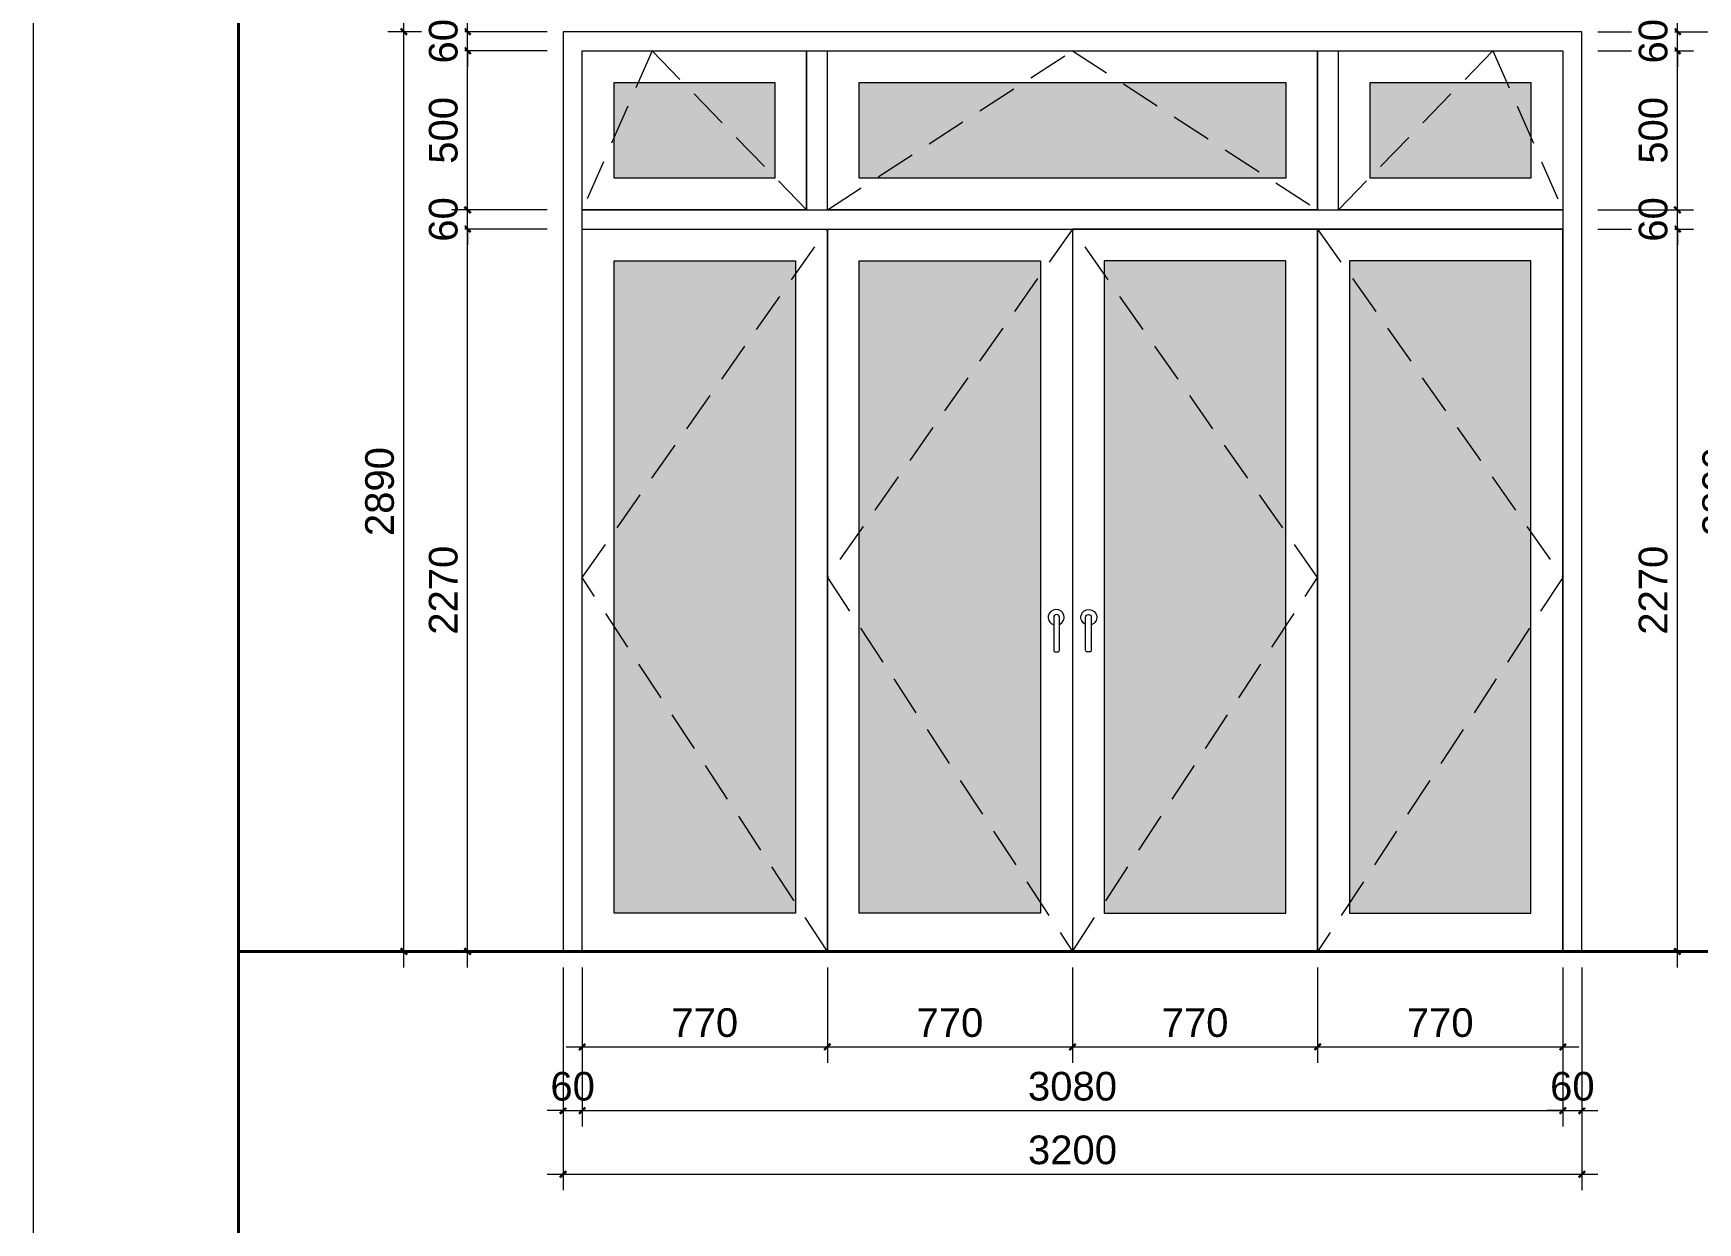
# Model space of a CAD drawing. Header units: inches. Extents: x 921646 to 2157952, y -92667 to 262089.
# Drawn here: x 1944323 to 1949550, y -20087 to -16349 of the extents above; entities that cross this region are included whole.
import ezdxf

# ---------------------------------------------------------------- set-up
doc = ezdxf.new("R2010")
doc.units = ezdxf.units.IN
doc.header["$MEASUREMENT"] = 0
doc.linetypes.add('HIDDEN', pattern=[9.525, 6.35, -3.175])
doc.layers.get('DEFPOINTS').update_dxf_attribs({"lineweight": 9})
for name, color, linetype, lineweight in [('11 CUA', 42, 'Continuous', 15), ('14 KHUAT', 106, 'HIDDEN', 13), ('4 TUONG', 255, 'Continuous', 40), ('Cp Net Manh 0.15', 8, 'Continuous', 15), ('Cp Net Thep 0.40', 2, 'Continuous', 40), ('dim', 252, 'Continuous', 9), ('HATCH', 244, 'Continuous', 0)]:
    doc.layers.add(name, color=color, linetype=linetype, lineweight=lineweight)
doc.styles.add('CHU', font='arial.ttf')
doc.dimstyles.new('VJC100', dxfattribs={"dimscale": 1.2, "dimtxt": 200, "dimasz": 100, "dimexe": 100, "dimexo": 0, "dimgap": 60, "dimtad": 1, "dimdec": 0, "dimlfac": -1, "dimzin": 9, "dimdsep": 46, "dimtxsty": 'CHU', "dimblk": 'ARCHTICK', "dimcen": 0.9, "dimdle": 100, "dimclrd": 251, "dimclre": 251, "dimclrt": 3, "dimadec": 0, "dimazin": 0, "dimtfac": 1, "dimtdec": 0, "dimtix": 1, "dimtmove": 2, "dimatfit": 3, "dimfxl": 500, "dimtolj": 1, "dimtzin": 0, "dimlwd": 13, "dimlwe": 9, "dimarcsym": 0})

# ---------------------------------------------------------------- blocks, each defined once
blk = doc.blocks.new('_ArchTick')
at = {"layer": 'dim', "const_width": 0.15}
blk.add_lwpolyline([(0.2, 0.2), (-0.2, -0.2)], dxfattribs=at)
blk = doc.blocks.new('*D710')
at = {"layer": 'DEFPOINTS', "color": 0, "transparency": 16777216}
for p in [(1945686.7, -16964.4), (1945986.7, -16964.4), (1945986.7, -19234.4)]:
    blk.add_point(p, dxfattribs=at)
at = {"layer": 'dim', "color": 251, "lineweight": 13, "transparency": 16777216}
blk.add_line((1945686.7, -19284.4), (1945686.7, -16914.4), dxfattribs=at)
at = {"layer": 'dim', "color": 251, "lineweight": 9, "transparency": 16777216}
for p, q in [((1945936.7, -16964.4), (1945636.7, -16964.4)), ((1945936.7, -19234.4), (1945636.7, -19234.4))]:
    blk.add_line(p, q, dxfattribs=at)
at = {"layer": 'dim', "color": 251, "lineweight": 13, "transparency": 16777216, "xscale": 50, "yscale": 50, "zscale": 50}
for p, rotation in [((1945686.7, -16964.4), 90), ((1945686.7, -19234.4), 270)]:
    blk.add_blockref('_ArchTick', p, dxfattribs=dict(at, rotation=rotation))
at = {"layer": 'dim', "color": 3, "transparency": 16777216, "insert": (1945610.8, -18099.4), "char_height": 90, "attachment_point": 5, "rotation": 90, "style": 'CHU', "bg_fill": 3, "box_fill_scale": 1.25, "bg_fill_color": 9, "bg_fill_true_color": 13158600, "bg_fill_transparency": 0}
blk.add_mtext('\\A1;2270', dxfattribs=at)
blk = doc.blocks.new('*D711')
at = {"layer": 'DEFPOINTS', "color": 0, "transparency": 16777216}
for p in [(1945986.7, -16904.4), (1945986.7, -16964.4)]:
    blk.add_point(p, dxfattribs=at)
at = {"layer": 'dim', "color": 251, "lineweight": 13, "transparency": 16777216}
for p, q in [((1945686.7, -16904.4), (1945686.7, -16854.4)), ((1945686.7, -16964.4), (1945686.7, -16904.4)), ((1945686.7, -16964.4), (1945686.7, -17014.4))]:
    blk.add_line(p, q, dxfattribs=at)
at = {"layer": 'dim', "color": 251, "lineweight": 9, "transparency": 16777216}
for p, q in [((1945936.7, -16904.4), (1945636.7, -16904.4)), ((1945936.7, -16964.4), (1945636.7, -16964.4))]:
    blk.add_line(p, q, dxfattribs=at)
at = {"layer": 'dim', "color": 251, "lineweight": 13, "transparency": 16777216, "xscale": 50, "yscale": 50, "zscale": 50}
for p, rotation in [((1945686.7, -16904.4), 270), ((1945686.7, -16964.4), 90)]:
    blk.add_blockref('_ArchTick', p, dxfattribs=dict(at, rotation=rotation))
at = {"layer": 'dim', "color": 3, "transparency": 16777216, "insert": (1945610.8, -16934.4), "char_height": 90, "attachment_point": 5, "rotation": 90, "style": 'CHU', "bg_fill": 3, "box_fill_scale": 1.25, "bg_fill_color": 9, "bg_fill_true_color": 13158600, "bg_fill_transparency": 0}
blk.add_mtext('\\A1;60', dxfattribs=at)
at = {"layer": 'DEFPOINTS', "color": 0, "transparency": 16777216}
blk.add_point((1945686.7, -16904.4), dxfattribs=at)
blk = doc.blocks.new('*D712')
at = {"layer": 'DEFPOINTS', "color": 0, "transparency": 16777216}
for p in [(1945686.7, -16404.4), (1945986.7, -16404.4), (1945986.7, -16904.4)]:
    blk.add_point(p, dxfattribs=at)
at = {"layer": 'dim', "color": 251, "lineweight": 13, "transparency": 16777216}
blk.add_line((1945686.7, -16954.4), (1945686.7, -16354.4), dxfattribs=at)
at = {"layer": 'dim', "color": 251, "lineweight": 9, "transparency": 16777216}
for p, q in [((1945936.7, -16404.4), (1945636.7, -16404.4)), ((1945936.7, -16904.4), (1945636.7, -16904.4))]:
    blk.add_line(p, q, dxfattribs=at)
at = {"layer": 'dim', "color": 251, "lineweight": 13, "transparency": 16777216, "xscale": 50, "yscale": 50, "zscale": 50}
for p, rotation in [((1945686.7, -16404.4), 90), ((1945686.7, -16904.4), 270)]:
    blk.add_blockref('_ArchTick', p, dxfattribs=dict(at, rotation=rotation))
at = {"layer": 'dim', "color": 3, "transparency": 16777216, "insert": (1945610.8, -16654.4), "char_height": 90, "attachment_point": 5, "rotation": 90, "style": 'CHU', "bg_fill": 3, "box_fill_scale": 1.25, "bg_fill_color": 9, "bg_fill_true_color": 13158600, "bg_fill_transparency": 0}
blk.add_mtext('\\A1;500', dxfattribs=at)
blk = doc.blocks.new('*D713')
at = {"layer": 'DEFPOINTS', "color": 0, "transparency": 16777216}
for p in [(1945486.7, -16344.4), (1945986.7, -16344.4), (1945986.7, -19234.4)]:
    blk.add_point(p, dxfattribs=at)
at = {"layer": 'dim', "color": 251, "lineweight": 13, "transparency": 16777216}
blk.add_line((1945486.7, -19284.4), (1945486.7, -16294.4), dxfattribs=at)
at = {"layer": 'dim', "color": 251, "lineweight": 9, "transparency": 16777216}
for p, q in [((1945936.7, -16344.4), (1945436.7, -16344.4)), ((1945936.7, -19234.4), (1945436.7, -19234.4))]:
    blk.add_line(p, q, dxfattribs=at)
at = {"layer": 'dim', "color": 251, "lineweight": 13, "transparency": 16777216, "xscale": 50, "yscale": 50, "zscale": 50}
for p, rotation in [((1945486.7, -16344.4), 90), ((1945486.7, -19234.4), 270)]:
    blk.add_blockref('_ArchTick', p, dxfattribs=dict(at, rotation=rotation))
at = {"layer": 'dim', "color": 3, "transparency": 16777216, "insert": (1945410.8, -17789.4), "char_height": 90, "attachment_point": 5, "rotation": 90, "style": 'CHU', "bg_fill": 3, "box_fill_scale": 1.25, "bg_fill_color": 9, "bg_fill_true_color": 13158600, "bg_fill_transparency": 0}
blk.add_mtext('\\A1;2890', dxfattribs=at)
blk = doc.blocks.new('*D714')
at = {"layer": 'DEFPOINTS', "color": 0, "transparency": 16777216}
for p in [(1945986.7, -19234.4), (1946046.7, -19234.4)]:
    blk.add_point(p, dxfattribs=at)
at = {"layer": 'dim', "color": 251, "lineweight": 9, "transparency": 16777216}
for p, q in [((1945986.7, -19284.4), (1945986.7, -19784.4)), ((1946046.7, -19284.4), (1946046.7, -19784.4))]:
    blk.add_line(p, q, dxfattribs=at)
at = {"layer": 'dim', "color": 251, "lineweight": 13, "transparency": 16777216}
for p, q in [((1945986.7, -19734.4), (1945936.7, -19734.4)), ((1945986.7, -19734.4), (1946046.7, -19734.4)), ((1946046.7, -19734.4), (1946096.7, -19734.4))]:
    blk.add_line(p, q, dxfattribs=at)
at = {"layer": 'dim', "color": 251, "lineweight": 13, "transparency": 16777216, "xscale": 50, "yscale": 50, "zscale": 50}
blk.add_blockref('_ArchTick', (1945986.7, -19734.4), dxfattribs=at)
at = {"layer": 'dim', "color": 251, "lineweight": 13, "transparency": 16777216, "xscale": 50, "yscale": 50, "zscale": 50, "rotation": 180}
blk.add_blockref('_ArchTick', (1946046.7, -19734.4), dxfattribs=at)
at = {"layer": 'dim', "color": 3, "transparency": 16777216, "insert": (1946016.7, -19658.5), "char_height": 90, "attachment_point": 5, "style": 'CHU', "bg_fill": 3, "box_fill_scale": 1.25, "bg_fill_color": 9, "bg_fill_true_color": 13158600, "bg_fill_transparency": 0}
blk.add_mtext('\\A1;60', dxfattribs=at)
at = {"layer": 'DEFPOINTS', "color": 0, "transparency": 16777216}
blk.add_point((1946046.7, -19734.4), dxfattribs=at)
blk = doc.blocks.new('*D715')
at = {"layer": 'DEFPOINTS', "color": 0, "transparency": 16777216}
for p in [(1946046.7, -19234.4), (1946816.7, -19234.4), (1946816.7, -19534.4)]:
    blk.add_point(p, dxfattribs=at)
at = {"layer": 'dim', "color": 251, "lineweight": 9, "transparency": 16777216}
for p, q in [((1946046.7, -19284.4), (1946046.7, -19584.4)), ((1946816.7, -19284.4), (1946816.7, -19584.4))]:
    blk.add_line(p, q, dxfattribs=at)
at = {"layer": 'dim', "color": 251, "lineweight": 13, "transparency": 16777216}
blk.add_line((1945996.7, -19534.4), (1946866.7, -19534.4), dxfattribs=at)
at = {"layer": 'dim', "color": 251, "lineweight": 13, "transparency": 16777216, "xscale": 50, "yscale": 50, "zscale": 50, "rotation": 180}
blk.add_blockref('_ArchTick', (1946046.7, -19534.4), dxfattribs=at)
at = {"layer": 'dim', "color": 251, "lineweight": 13, "transparency": 16777216, "xscale": 50, "yscale": 50, "zscale": 50}
blk.add_blockref('_ArchTick', (1946816.7, -19534.4), dxfattribs=at)
at = {"layer": 'dim', "color": 3, "transparency": 16777216, "insert": (1946431.7, -19458.5), "char_height": 90, "attachment_point": 5, "style": 'CHU', "bg_fill": 3, "box_fill_scale": 1.25, "bg_fill_color": 9, "bg_fill_true_color": 13158600, "bg_fill_transparency": 0}
blk.add_mtext('\\A1;770', dxfattribs=at)
blk = doc.blocks.new('*D716')
at = {"layer": 'DEFPOINTS', "color": 0, "transparency": 16777216}
for p in [(1946816.7, -19234.4), (1947586.7, -19234.4), (1947586.7, -19534.4)]:
    blk.add_point(p, dxfattribs=at)
at = {"layer": 'dim', "color": 251, "lineweight": 9, "transparency": 16777216}
for p, q in [((1946816.7, -19284.4), (1946816.7, -19584.4)), ((1947586.7, -19284.4), (1947586.7, -19584.4))]:
    blk.add_line(p, q, dxfattribs=at)
at = {"layer": 'dim', "color": 251, "lineweight": 13, "transparency": 16777216}
blk.add_line((1946766.7, -19534.4), (1947636.7, -19534.4), dxfattribs=at)
at = {"layer": 'dim', "color": 251, "lineweight": 13, "transparency": 16777216, "xscale": 50, "yscale": 50, "zscale": 50, "rotation": 180}
blk.add_blockref('_ArchTick', (1946816.7, -19534.4), dxfattribs=at)
at = {"layer": 'dim', "color": 251, "lineweight": 13, "transparency": 16777216, "xscale": 50, "yscale": 50, "zscale": 50}
blk.add_blockref('_ArchTick', (1947586.7, -19534.4), dxfattribs=at)
at = {"layer": 'dim', "color": 3, "transparency": 16777216, "insert": (1947201.7, -19458.5), "char_height": 90, "attachment_point": 5, "style": 'CHU', "bg_fill": 3, "box_fill_scale": 1.25, "bg_fill_color": 9, "bg_fill_true_color": 13158600, "bg_fill_transparency": 0}
blk.add_mtext('\\A1;770', dxfattribs=at)
blk = doc.blocks.new('*D717')
at = {"layer": 'DEFPOINTS', "color": 0, "transparency": 16777216}
for p in [(1947586.7, -19234.4), (1948356.7, -19234.4), (1948356.7, -19534.4)]:
    blk.add_point(p, dxfattribs=at)
at = {"layer": 'dim', "color": 251, "lineweight": 9, "transparency": 16777216}
for p, q in [((1947586.7, -19284.4), (1947586.7, -19584.4)), ((1948356.7, -19284.4), (1948356.7, -19584.4))]:
    blk.add_line(p, q, dxfattribs=at)
at = {"layer": 'dim', "color": 251, "lineweight": 13, "transparency": 16777216}
blk.add_line((1947536.7, -19534.4), (1948406.7, -19534.4), dxfattribs=at)
at = {"layer": 'dim', "color": 251, "lineweight": 13, "transparency": 16777216, "xscale": 50, "yscale": 50, "zscale": 50, "rotation": 180}
blk.add_blockref('_ArchTick', (1947586.7, -19534.4), dxfattribs=at)
at = {"layer": 'dim', "color": 251, "lineweight": 13, "transparency": 16777216, "xscale": 50, "yscale": 50, "zscale": 50}
blk.add_blockref('_ArchTick', (1948356.7, -19534.4), dxfattribs=at)
at = {"layer": 'dim', "color": 3, "transparency": 16777216, "insert": (1947971.7, -19458.5), "char_height": 90, "attachment_point": 5, "style": 'CHU', "bg_fill": 3, "box_fill_scale": 1.25, "bg_fill_color": 9, "bg_fill_true_color": 13158600, "bg_fill_transparency": 0}
blk.add_mtext('\\A1;770', dxfattribs=at)
blk = doc.blocks.new('*D718')
at = {"layer": 'DEFPOINTS', "color": 0, "transparency": 16777216}
for p in [(1949126.7, -19234.4), (1949186.7, -19234.4)]:
    blk.add_point(p, dxfattribs=at)
at = {"layer": 'dim', "color": 251, "lineweight": 9, "transparency": 16777216}
for p, q in [((1949126.7, -19284.4), (1949126.7, -19784.4)), ((1949186.7, -19284.4), (1949186.7, -19784.4))]:
    blk.add_line(p, q, dxfattribs=at)
at = {"layer": 'dim', "color": 251, "lineweight": 13, "transparency": 16777216}
for p, q in [((1949126.7, -19734.4), (1949076.7, -19734.4)), ((1949126.7, -19734.4), (1949186.7, -19734.4)), ((1949186.7, -19734.4), (1949236.7, -19734.4))]:
    blk.add_line(p, q, dxfattribs=at)
at = {"layer": 'dim', "color": 251, "lineweight": 13, "transparency": 16777216, "xscale": 50, "yscale": 50, "zscale": 50}
blk.add_blockref('_ArchTick', (1949126.7, -19734.4), dxfattribs=at)
at = {"layer": 'dim', "color": 251, "lineweight": 13, "transparency": 16777216, "xscale": 50, "yscale": 50, "zscale": 50, "rotation": 180}
blk.add_blockref('_ArchTick', (1949186.7, -19734.4), dxfattribs=at)
at = {"layer": 'dim', "color": 3, "transparency": 16777216, "insert": (1949156.7, -19658.5), "char_height": 90, "attachment_point": 5, "style": 'CHU', "bg_fill": 3, "box_fill_scale": 1.25, "bg_fill_color": 9, "bg_fill_true_color": 13158600, "bg_fill_transparency": 0}
blk.add_mtext('\\A1;60', dxfattribs=at)
at = {"layer": 'DEFPOINTS', "color": 0, "transparency": 16777216}
blk.add_point((1949186.7, -19734.4), dxfattribs=at)
blk = doc.blocks.new('*D719')
at = {"layer": 'DEFPOINTS', "color": 0, "transparency": 16777216}
for p in [(1946046.7, -19234.4), (1949126.7, -19234.4), (1949126.7, -19734.4)]:
    blk.add_point(p, dxfattribs=at)
at = {"layer": 'dim', "color": 251, "lineweight": 9, "transparency": 16777216}
for p, q in [((1946046.7, -19284.4), (1946046.7, -19784.4)), ((1949126.7, -19284.4), (1949126.7, -19784.4))]:
    blk.add_line(p, q, dxfattribs=at)
at = {"layer": 'dim', "color": 251, "lineweight": 13, "transparency": 16777216}
blk.add_line((1945996.7, -19734.4), (1949176.7, -19734.4), dxfattribs=at)
at = {"layer": 'dim', "color": 251, "lineweight": 13, "transparency": 16777216, "xscale": 50, "yscale": 50, "zscale": 50, "rotation": 180}
blk.add_blockref('_ArchTick', (1946046.7, -19734.4), dxfattribs=at)
at = {"layer": 'dim', "color": 251, "lineweight": 13, "transparency": 16777216, "xscale": 50, "yscale": 50, "zscale": 50}
blk.add_blockref('_ArchTick', (1949126.7, -19734.4), dxfattribs=at)
at = {"layer": 'dim', "color": 3, "transparency": 16777216, "insert": (1947586.7, -19658.4), "char_height": 90, "attachment_point": 5, "style": 'CHU', "bg_fill": 3, "box_fill_scale": 1.25, "bg_fill_color": 9, "bg_fill_true_color": 13158600, "bg_fill_transparency": 0}
blk.add_mtext('\\A1;3080', dxfattribs=at)
blk = doc.blocks.new('*D727')
at = {"layer": 'DEFPOINTS', "color": 0, "transparency": 16777216}
for p in [(1945986.7, -16344.4), (1945986.7, -16404.4)]:
    blk.add_point(p, dxfattribs=at)
at = {"layer": 'dim', "color": 251, "lineweight": 13, "transparency": 16777216}
for p, q in [((1945686.7, -16344.4), (1945686.7, -16294.4)), ((1945686.7, -16404.4), (1945686.7, -16344.4)), ((1945686.7, -16404.4), (1945686.7, -16454.4))]:
    blk.add_line(p, q, dxfattribs=at)
at = {"layer": 'dim', "color": 251, "lineweight": 9, "transparency": 16777216}
for p, q in [((1945936.7, -16344.4), (1945636.7, -16344.4)), ((1945936.7, -16404.4), (1945636.7, -16404.4))]:
    blk.add_line(p, q, dxfattribs=at)
at = {"layer": 'dim', "color": 251, "lineweight": 13, "transparency": 16777216, "xscale": 50, "yscale": 50, "zscale": 50}
for p, rotation in [((1945686.7, -16344.4), 270), ((1945686.7, -16404.4), 90)]:
    blk.add_blockref('_ArchTick', p, dxfattribs=dict(at, rotation=rotation))
at = {"layer": 'dim', "color": 3, "transparency": 16777216, "insert": (1945610.8, -16374.4), "char_height": 90, "attachment_point": 5, "rotation": 90, "style": 'CHU', "bg_fill": 3, "box_fill_scale": 1.25, "bg_fill_color": 9, "bg_fill_true_color": 13158600, "bg_fill_transparency": 0}
blk.add_mtext('\\A1;60', dxfattribs=at)
at = {"layer": 'DEFPOINTS', "color": 0, "transparency": 16777216}
blk.add_point((1945686.7, -16344.4), dxfattribs=at)
blk = doc.blocks.new('*D736')
at = {"layer": 'DEFPOINTS', "color": 0, "transparency": 16777216}
for p in [(1949186.7, -16964.4), (1949486.7, -16964.4), (1949186.7, -19234.4)]:
    blk.add_point(p, dxfattribs=at)
at = {"layer": 'dim', "color": 251, "lineweight": 13, "transparency": 16777216}
blk.add_line((1949486.7, -19284.4), (1949486.7, -16914.4), dxfattribs=at)
at = {"layer": 'dim', "color": 251, "lineweight": 9, "transparency": 16777216}
for p, q in [((1949236.7, -16964.4), (1949536.7, -16964.4)), ((1949236.7, -19234.4), (1949536.7, -19234.4))]:
    blk.add_line(p, q, dxfattribs=at)
at = {"layer": 'dim', "color": 251, "lineweight": 13, "transparency": 16777216, "xscale": 50, "yscale": 50, "zscale": 50}
for p, rotation in [((1949486.7, -16964.4), 90), ((1949486.7, -19234.4), 270)]:
    blk.add_blockref('_ArchTick', p, dxfattribs=dict(at, rotation=rotation))
at = {"layer": 'dim', "color": 3, "transparency": 16777216, "insert": (1949410.8, -18099.4), "char_height": 90, "attachment_point": 5, "rotation": 90, "style": 'CHU', "bg_fill": 3, "box_fill_scale": 1.25, "bg_fill_color": 9, "bg_fill_true_color": 13158600, "bg_fill_transparency": 0}
blk.add_mtext('\\A1;2270', dxfattribs=at)
blk = doc.blocks.new('*D737')
at = {"layer": 'DEFPOINTS', "color": 0, "transparency": 16777216}
for p in [(1949186.7, -16904.4), (1949186.7, -16964.4)]:
    blk.add_point(p, dxfattribs=at)
at = {"layer": 'dim', "color": 251, "lineweight": 13, "transparency": 16777216}
for p, q in [((1949486.7, -16904.4), (1949486.7, -16854.4)), ((1949486.7, -16964.4), (1949486.7, -16904.4)), ((1949486.7, -16964.4), (1949486.7, -17014.4))]:
    blk.add_line(p, q, dxfattribs=at)
at = {"layer": 'dim', "color": 251, "lineweight": 9, "transparency": 16777216}
for p, q in [((1949236.7, -16904.4), (1949536.7, -16904.4)), ((1949236.7, -16964.4), (1949536.7, -16964.4))]:
    blk.add_line(p, q, dxfattribs=at)
at = {"layer": 'dim', "color": 251, "lineweight": 13, "transparency": 16777216, "xscale": 50, "yscale": 50, "zscale": 50}
for p, rotation in [((1949486.7, -16904.4), 270), ((1949486.7, -16964.4), 90)]:
    blk.add_blockref('_ArchTick', p, dxfattribs=dict(at, rotation=rotation))
at = {"layer": 'dim', "color": 3, "transparency": 16777216, "insert": (1949410.8, -16934.4), "char_height": 90, "attachment_point": 5, "rotation": 90, "style": 'CHU', "bg_fill": 3, "box_fill_scale": 1.25, "bg_fill_color": 9, "bg_fill_true_color": 13158600, "bg_fill_transparency": 0}
blk.add_mtext('\\A1;60', dxfattribs=at)
at = {"layer": 'DEFPOINTS', "color": 0, "transparency": 16777216}
blk.add_point((1949486.7, -16904.4), dxfattribs=at)
blk = doc.blocks.new('*D738')
at = {"layer": 'DEFPOINTS', "color": 0, "transparency": 16777216}
for p in [(1949186.7, -16404.4), (1949486.7, -16404.4), (1949186.7, -16904.4)]:
    blk.add_point(p, dxfattribs=at)
at = {"layer": 'dim', "color": 251, "lineweight": 13, "transparency": 16777216}
blk.add_line((1949486.7, -16954.4), (1949486.7, -16354.4), dxfattribs=at)
at = {"layer": 'dim', "color": 251, "lineweight": 9, "transparency": 16777216}
for p, q in [((1949236.7, -16404.4), (1949536.7, -16404.4)), ((1949236.7, -16904.4), (1949536.7, -16904.4))]:
    blk.add_line(p, q, dxfattribs=at)
at = {"layer": 'dim', "color": 251, "lineweight": 13, "transparency": 16777216, "xscale": 50, "yscale": 50, "zscale": 50}
for p, rotation in [((1949486.7, -16404.4), 90), ((1949486.7, -16904.4), 270)]:
    blk.add_blockref('_ArchTick', p, dxfattribs=dict(at, rotation=rotation))
at = {"layer": 'dim', "color": 3, "transparency": 16777216, "insert": (1949410.8, -16654.4), "char_height": 90, "attachment_point": 5, "rotation": 90, "style": 'CHU', "bg_fill": 3, "box_fill_scale": 1.25, "bg_fill_color": 9, "bg_fill_true_color": 13158600, "bg_fill_transparency": 0}
blk.add_mtext('\\A1;500', dxfattribs=at)
blk = doc.blocks.new('*D739')
at = {"layer": 'DEFPOINTS', "color": 0, "transparency": 16777216}
for p in [(1949186.7, -16344.4), (1949686.7, -16344.4), (1949186.7, -19234.4)]:
    blk.add_point(p, dxfattribs=at)
at = {"layer": 'dim', "color": 251, "lineweight": 13, "transparency": 16777216}
blk.add_line((1949686.7, -19284.4), (1949686.7, -16294.4), dxfattribs=at)
at = {"layer": 'dim', "color": 251, "lineweight": 9, "transparency": 16777216}
for p, q in [((1949236.7, -16344.4), (1949736.7, -16344.4)), ((1949236.7, -19234.4), (1949736.7, -19234.4))]:
    blk.add_line(p, q, dxfattribs=at)
at = {"layer": 'dim', "color": 251, "lineweight": 13, "transparency": 16777216, "xscale": 50, "yscale": 50, "zscale": 50}
for p, rotation in [((1949686.7, -16344.4), 90), ((1949686.7, -19234.4), 270)]:
    blk.add_blockref('_ArchTick', p, dxfattribs=dict(at, rotation=rotation))
at = {"layer": 'dim', "color": 3, "transparency": 16777216, "insert": (1949610.8, -17789.4), "char_height": 90, "attachment_point": 5, "rotation": 90, "style": 'CHU', "bg_fill": 3, "box_fill_scale": 1.25, "bg_fill_color": 9, "bg_fill_true_color": 13158600, "bg_fill_transparency": 0}
blk.add_mtext('\\A1;2890', dxfattribs=at)
blk = doc.blocks.new('*D740')
at = {"layer": 'DEFPOINTS', "color": 0, "transparency": 16777216}
for p in [(1949186.7, -16344.4), (1949186.7, -16404.4)]:
    blk.add_point(p, dxfattribs=at)
at = {"layer": 'dim', "color": 251, "lineweight": 13, "transparency": 16777216}
for p, q in [((1949486.7, -16344.4), (1949486.7, -16294.4)), ((1949486.7, -16404.4), (1949486.7, -16344.4)), ((1949486.7, -16404.4), (1949486.7, -16454.4))]:
    blk.add_line(p, q, dxfattribs=at)
at = {"layer": 'dim', "color": 251, "lineweight": 9, "transparency": 16777216}
for p, q in [((1949236.7, -16344.4), (1949536.7, -16344.4)), ((1949236.7, -16404.4), (1949536.7, -16404.4))]:
    blk.add_line(p, q, dxfattribs=at)
at = {"layer": 'dim', "color": 251, "lineweight": 13, "transparency": 16777216, "xscale": 50, "yscale": 50, "zscale": 50}
for p, rotation in [((1949486.7, -16344.4), 270), ((1949486.7, -16404.4), 90)]:
    blk.add_blockref('_ArchTick', p, dxfattribs=dict(at, rotation=rotation))
at = {"layer": 'dim', "color": 3, "transparency": 16777216, "insert": (1949410.8, -16374.4), "char_height": 90, "attachment_point": 5, "rotation": 90, "style": 'CHU', "bg_fill": 3, "box_fill_scale": 1.25, "bg_fill_color": 9, "bg_fill_true_color": 13158600, "bg_fill_transparency": 0}
blk.add_mtext('\\A1;60', dxfattribs=at)
at = {"layer": 'DEFPOINTS', "color": 0, "transparency": 16777216}
blk.add_point((1949486.7, -16344.4), dxfattribs=at)
blk = doc.blocks.new('*D741')
at = {"layer": 'DEFPOINTS', "color": 0, "transparency": 16777216}
for p in [(1945986.7, -19234.4), (1949186.7, -19234.4), (1949186.7, -19934.4)]:
    blk.add_point(p, dxfattribs=at)
at = {"layer": 'dim', "color": 251, "lineweight": 9, "transparency": 16777216}
for p, q in [((1945986.7, -19284.4), (1945986.7, -19984.4)), ((1949186.7, -19284.4), (1949186.7, -19984.4))]:
    blk.add_line(p, q, dxfattribs=at)
at = {"layer": 'dim', "color": 251, "lineweight": 13, "transparency": 16777216}
blk.add_line((1945936.7, -19934.4), (1949236.7, -19934.4), dxfattribs=at)
at = {"layer": 'dim', "color": 251, "lineweight": 13, "transparency": 16777216, "xscale": 50, "yscale": 50, "zscale": 50, "rotation": 180}
blk.add_blockref('_ArchTick', (1945986.7, -19934.4), dxfattribs=at)
at = {"layer": 'dim', "color": 251, "lineweight": 13, "transparency": 16777216, "xscale": 50, "yscale": 50, "zscale": 50}
blk.add_blockref('_ArchTick', (1949186.7, -19934.4), dxfattribs=at)
at = {"layer": 'dim', "color": 3, "transparency": 16777216, "insert": (1947586.7, -19858.4), "char_height": 90, "attachment_point": 5, "style": 'CHU', "bg_fill": 3, "box_fill_scale": 1.25, "bg_fill_color": 9, "bg_fill_true_color": 13158600, "bg_fill_transparency": 0}
blk.add_mtext('\\A1;3200', dxfattribs=at)
blk = doc.blocks.new('*D772')
at = {"layer": 'DEFPOINTS', "color": 0, "transparency": 16777216}
for p in [(1948356.7, -19234.4), (1949126.7, -19234.4), (1949126.7, -19534.4)]:
    blk.add_point(p, dxfattribs=at)
at = {"layer": 'dim', "color": 251, "lineweight": 9, "transparency": 16777216}
for p, q in [((1948356.7, -19284.4), (1948356.7, -19584.4)), ((1949126.7, -19284.4), (1949126.7, -19584.4))]:
    blk.add_line(p, q, dxfattribs=at)
at = {"layer": 'dim', "color": 251, "lineweight": 13, "transparency": 16777216}
blk.add_line((1948306.7, -19534.4), (1949176.7, -19534.4), dxfattribs=at)
at = {"layer": 'dim', "color": 251, "lineweight": 13, "transparency": 16777216, "xscale": 50, "yscale": 50, "zscale": 50, "rotation": 180}
blk.add_blockref('_ArchTick', (1948356.7, -19534.4), dxfattribs=at)
at = {"layer": 'dim', "color": 251, "lineweight": 13, "transparency": 16777216, "xscale": 50, "yscale": 50, "zscale": 50}
blk.add_blockref('_ArchTick', (1949126.7, -19534.4), dxfattribs=at)
at = {"layer": 'dim', "color": 3, "transparency": 16777216, "insert": (1948741.7, -19458.5), "char_height": 90, "attachment_point": 5, "style": 'CHU', "bg_fill": 3, "box_fill_scale": 1.25, "bg_fill_color": 9, "bg_fill_true_color": 13158600, "bg_fill_transparency": 0}
blk.add_mtext('\\A1;770', dxfattribs=at)
blk = doc.blocks.new('Khung Ht dep')
at = {"layer": 'Cp Net Thep 0.40', "color": 106, "flags": 128}
blk.add_lwpolyline([(30380, 21415), (30380, 1792), (3162, 1792), (3162, 21415)], close=True, dxfattribs=at)
at = {"layer": 'DEFPOINTS', "ltscale": 100}
blk.add_lwpolyline([(30430, 1692), (30430, 21515), (1912, 21515), (1912, 1692)], close=True, dxfattribs=at)

msp = doc.modelspace()

# ---------------------------------------------------------------- hatches: boundary and pattern name
at = {"layer": 'HATCH'}
h = msp.add_hatch(dxfattribs=at)
h.set_pattern_fill('AR-SAND', color=256, scale=0.7, angle=45)
h.set_pattern_definition([(82.5, (1951128.313, 217920.155), (-25.0166944, 23.4327442), [0, -27.0256, 0, -30.226, 0, -28.8925]), (52.5, (1951128.313, 217920.155), (-13.230765, 57.7313), [0, -14.5796, 0, -24.3586, 0, -9.3345]), (12.5, (1951112.85, 217904.69), (39.0809878, 39.223262), [0, -8.89, 0, -32.004, 0, -41.783]), (2.5, (1951112.85, 217904.69), (26.759678, 48.828555), [0, -4.445, 0, -20.9804, 0, -24.003])])
h.paths.add_polyline_path([(1948521.7, -16504.4), (1949026.7, -16504.4), (1949026.7, -16804.4), (1948521.7, -16804.4)])
h.paths.add_polyline_path([(1946916.7, -16504.4), (1948256.7, -16504.4), (1948256.7, -16804.4), (1946916.7, -16804.4)])
h.paths.add_polyline_path([(1946146.7, -16504.4), (1946651.7, -16504.4), (1946651.7, -16804.4), (1946146.7, -16804.4)])
h.paths.add_polyline_path([(1946146.7, -17064.4), (1946716.7, -17064.4), (1946716.7, -19114.4), (1946146.7, -19114.4)])
h.paths.add_polyline_path([(1946916.7, -17064.4), (1947486.7, -17064.4), (1947486.7, -19114.4), (1946916.7, -19114.4)])
h.paths.add_polyline_path([(1948256.7, -17064.4), (1947686.7, -17064.4), (1947686.7, -19114.4), (1948256.7, -19114.4)])
h.paths.add_polyline_path([(1949026.7, -17064.4), (1948456.7, -17064.4), (1948456.7, -19114.4), (1949026.7, -19114.4)])

# ---------------------------------------------------------------- linework, layer by layer
at = {"layer": '11 CUA'}
for points in [[(1949126.7, -19234.4), (1949186.7, -19234.4), (1949186.7, -16344.4), (1945986.7, -16344.4), (1945986.7, -19234.4), (1946046.7, -19234.4), (1946046.7, -16404.4), (1949126.7, -16404.4)], [(1946046.7, -16404.4), (1946751.7, -16404.4), (1946751.7, -16904.4), (1946046.7, -16904.4)], [(1946816.7, -16404.4), (1948356.7, -16404.4), (1948356.7, -16904.4), (1946816.7, -16904.4)], [(1948421.7, -16404.4), (1949126.7, -16404.4), (1949126.7, -16904.4), (1948421.7, -16904.4)], [(1946146.7, -16504.4), (1946651.7, -16504.4), (1946651.7, -16804.4), (1946146.7, -16804.4)], [(1946916.7, -16504.4), (1948256.7, -16504.4), (1948256.7, -16804.4), (1946916.7, -16804.4)], [(1948521.7, -16504.4), (1949026.7, -16504.4), (1949026.7, -16804.4), (1948521.7, -16804.4)], [(1946046.7, -16964.4), (1946816.7, -16964.4), (1946816.7, -19234.4), (1946046.7, -19234.4)], [(1946816.7, -16964.4), (1947586.7, -16964.4), (1947586.7, -19234.4), (1946816.7, -19234.4)], [(1948356.7, -16964.4), (1947586.7, -16964.4), (1947586.7, -19234.4), (1948356.7, -19234.4)], [(1949126.7, -16964.4), (1948356.7, -16964.4), (1948356.7, -19234.4), (1949126.7, -19234.4)], [(1946146.7, -17064.4), (1946716.7, -17064.4), (1946716.7, -19114.4), (1946146.7, -19114.4)], [(1946916.7, -17064.4), (1947486.7, -17064.4), (1947486.7, -19114.4), (1946916.7, -19114.4)], [(1948256.7, -17064.4), (1947686.7, -17064.4), (1947686.7, -19114.4), (1948256.7, -19114.4)], [(1949026.7, -17064.4), (1948456.7, -17064.4), (1948456.7, -19114.4), (1949026.7, -19114.4)]]:
    msp.add_lwpolyline(points, close=True, dxfattribs=at)
for points in [[(1946751.7, -16904.4), (1946751.7, -16404.4)], [(1946816.7, -16904.4), (1946816.7, -16404.4)], [(1948356.7, -16904.4), (1948356.7, -16404.4)], [(1948421.7, -16904.4), (1948421.7, -16404.4)], [(1946046.7, -16904.4), (1949126.7, -16904.4)], [(1946046.7, -16964.4), (1949126.7, -16964.4)], [(1946046.7, -19234.4), (1946816.7, -19234.4)], [(1946816.7, -19234.4), (1947586.7, -19234.4)], [(1948356.7, -19234.4), (1947586.7, -19234.4)], [(1949126.7, -19234.4), (1948356.7, -19234.4)]]:
    msp.add_lwpolyline(points, dxfattribs=at)
for points in [[(1947545.6, -18207.2, 5.434878), (1947527.9, -18208.2)], [(1947627.9, -18207.2, -5.434878), (1947645.6, -18208.2)]]:
    msp.add_lwpolyline(points, format="xyb", dxfattribs=at)
for points in [[(1947533.1, -18293), (1947540.4, -18293, 0.414214), (1947545.6, -18287.8), (1947545.6, -18184.4, 1), (1947527.9, -18184.4), (1947527.9, -18287.8, 0.414214)], [(1947640.4, -18293), (1947633.1, -18293, -0.414214), (1947627.9, -18287.8), (1947627.9, -18184.4, -1), (1947645.6, -18184.4), (1947645.6, -18287.8, -0.414214)]]:
    msp.add_lwpolyline(points, format="xyb", close=True, dxfattribs=at)
at = {"layer": '14 KHUAT', "ltscale": 20}
for points in [[(1946751.7, -16904.4), (1946266.7, -16404.4), (1946046.7, -16904.4)], [(1946816.7, -16904.4), (1947586.7, -16404.4), (1948356.7, -16904.4)], [(1948421.7, -16904.4), (1948906.7, -16404.4), (1949126.7, -16904.4)], [(1946816.7, -19234.4), (1946046.7, -18059.4), (1946816.7, -16964.4)], [(1947586.7, -16964.4), (1946816.7, -18059.4), (1947586.7, -19234.4), (1948356.7, -18059.4), (1947586.7, -16964.4)], [(1948356.7, -16964.4), (1949126.7, -18059.4), (1948356.7, -19234.4)]]:
    msp.add_lwpolyline(points, dxfattribs=at)
at = {"layer": '4 TUONG'}
msp.add_lwpolyline([(1944967.8, -19234.4), (1959014, -19234.4)], dxfattribs=at)

# ---------------------------------------------------------------- next in the draw order: dimensions: what is measured, and where the dimension line sits
at = {"layer": 'dim'}
dim = msp.add_linear_dim(base=(1945686.7, -16964.4), p1=(1945986.7, -19234.4), p2=(1945986.7, -16964.4), angle=90, dimstyle='VJC100', override={"dimscale": 0.5, "dimtxt": 180, "dimexo": 100, "dimtfill": 1}, dxfattribs=at)
dim.commit()
dim.dimension.update_dxf_attribs({"geometry": '*D710', "text_midpoint": (1945610.8, -18099.4)})
dim = msp.add_linear_dim(base=(1949186.7, -19734.4), p1=(1949126.7, -19234.4), p2=(1949186.7, -19234.4), dimstyle='VJC100', override={"dimscale": 0.5, "dimtxt": 180, "dimexo": 100, "dimtfill": 1}, dxfattribs=at)
dim.commit()
dim.dimension.update_dxf_attribs({"geometry": '*D718', "text_midpoint": (1949156.7, -19658.5)})

# ---------------------------------------------------------------- next in the draw order: dimensions: what is measured, and where the dimension line sits
dim = msp.add_linear_dim(base=(1945686.7, -16904.4), p1=(1945986.7, -16964.4), p2=(1945986.7, -16904.4), angle=90, dimstyle='VJC100', override={"dimscale": 0.5, "dimtxt": 180, "dimexo": 100, "dimtfill": 1}, dxfattribs=at)
dim.commit()
dim.dimension.update_dxf_attribs({"geometry": '*D711', "text_midpoint": (1945610.8, -16934.4)})

# ---------------------------------------------------------------- next in the draw order: dimensions: what is measured, and where the dimension line sits
dim = msp.add_linear_dim(base=(1945686.7, -16404.4), p1=(1945986.7, -16904.4), p2=(1945986.7, -16404.4), angle=90, dimstyle='VJC100', override={"dimscale": 0.5, "dimtxt": 180, "dimexo": 100, "dimtfill": 1}, dxfattribs=at)
dim.commit()
dim.dimension.update_dxf_attribs({"geometry": '*D712', "text_midpoint": (1945610.8, -16654.4)})

# ---------------------------------------------------------------- next in the draw order: dimensions: what is measured, and where the dimension line sits
dim = msp.add_linear_dim(base=(1945486.7, -16344.4), p1=(1945986.7, -19234.4), p2=(1945986.7, -16344.4), angle=90, dimstyle='VJC100', override={"dimscale": 0.5, "dimtxt": 180, "dimexo": 100, "dimtfill": 1}, dxfattribs=at)
dim.commit()
dim.dimension.update_dxf_attribs({"geometry": '*D713', "text_midpoint": (1945410.8, -17789.4)})

# ---------------------------------------------------------------- next in the draw order: dimensions: what is measured, and where the dimension line sits
dim = msp.add_linear_dim(base=(1945686.7, -16344.4), p1=(1945986.7, -16404.4), p2=(1945986.7, -16344.4), angle=90, dimstyle='VJC100', override={"dimscale": 0.5, "dimtxt": 180, "dimexo": 100, "dimtfill": 1}, dxfattribs=at)
dim.commit()
dim.dimension.update_dxf_attribs({"geometry": '*D727', "text_midpoint": (1945610.8, -16374.4)})
dim = msp.add_linear_dim(base=(1946046.7, -19734.4), p1=(1945986.7, -19234.4), p2=(1946046.7, -19234.4), dimstyle='VJC100', override={"dimscale": 0.5, "dimtxt": 180, "dimexo": 100, "dimtfill": 1}, dxfattribs=at)
dim.commit()
dim.dimension.update_dxf_attribs({"geometry": '*D714', "text_midpoint": (1946016.7, -19658.5)})

# ---------------------------------------------------------------- next in the draw order: dimensions: what is measured, and where the dimension line sits
dim = msp.add_linear_dim(base=(1946816.7, -19534.4), p1=(1946046.7, -19234.4), p2=(1946816.7, -19234.4), dimstyle='VJC100', override={"dimscale": 0.5, "dimtxt": 180, "dimexo": 100, "dimtfill": 1}, dxfattribs=at)
dim.commit()
dim.dimension.update_dxf_attribs({"geometry": '*D715', "text_midpoint": (1946431.7, -19458.5)})

# ---------------------------------------------------------------- next in the draw order: dimensions: what is measured, and where the dimension line sits
dim = msp.add_linear_dim(base=(1947586.7, -19534.4), p1=(1946816.7, -19234.4), p2=(1947586.7, -19234.4), dimstyle='VJC100', override={"dimscale": 0.5, "dimtxt": 180, "dimexo": 100, "dimtfill": 1}, dxfattribs=at)
dim.commit()
dim.dimension.update_dxf_attribs({"geometry": '*D716', "text_midpoint": (1947201.7, -19458.5)})

# ---------------------------------------------------------------- next in the draw order: dimensions: what is measured, and where the dimension line sits
dim = msp.add_linear_dim(base=(1948356.7, -19534.4), p1=(1947586.7, -19234.4), p2=(1948356.7, -19234.4), dimstyle='VJC100', override={"dimscale": 0.5, "dimtxt": 180, "dimexo": 100, "dimtfill": 1}, dxfattribs=at)
dim.commit()
dim.dimension.update_dxf_attribs({"geometry": '*D717', "text_midpoint": (1947971.7, -19458.5)})

# ---------------------------------------------------------------- next in the draw order: dimensions: what is measured, and where the dimension line sits
dim = msp.add_linear_dim(base=(1949126.7, -19734.4), p1=(1946046.7, -19234.4), p2=(1949126.7, -19234.4), dimstyle='VJC100', override={"dimscale": 0.5, "dimtxt": 180, "dimexo": 100, "dimtfill": 1}, dxfattribs=at)
dim.commit()
dim.dimension.update_dxf_attribs({"geometry": '*D719', "text_midpoint": (1947586.7, -19658.4)})

# ---------------------------------------------------------------- next in the draw order: dimensions: what is measured, and where the dimension line sits
dim = msp.add_linear_dim(base=(1949486.7, -16964.4), p1=(1949186.7, -19234.4), p2=(1949186.7, -16964.4), angle=90, dimstyle='VJC100', override={"dimscale": 0.5, "dimtxt": 180, "dimexo": 100, "dimtfill": 1}, dxfattribs=at)
dim.commit()
dim.dimension.update_dxf_attribs({"geometry": '*D736', "text_midpoint": (1949410.8, -18099.4)})

# ---------------------------------------------------------------- next in the draw order: dimensions: what is measured, and where the dimension line sits
dim = msp.add_linear_dim(base=(1949486.7, -16904.4), p1=(1949186.7, -16964.4), p2=(1949186.7, -16904.4), angle=90, dimstyle='VJC100', override={"dimscale": 0.5, "dimtxt": 180, "dimexo": 100, "dimtfill": 1}, dxfattribs=at)
dim.commit()
dim.dimension.update_dxf_attribs({"geometry": '*D737', "text_midpoint": (1949410.8, -16934.4)})

# ---------------------------------------------------------------- next in the draw order: dimensions: what is measured, and where the dimension line sits
dim = msp.add_linear_dim(base=(1949486.7, -16404.4), p1=(1949186.7, -16904.4), p2=(1949186.7, -16404.4), angle=90, dimstyle='VJC100', override={"dimscale": 0.5, "dimtxt": 180, "dimexo": 100, "dimtfill": 1}, dxfattribs=at)
dim.commit()
dim.dimension.update_dxf_attribs({"geometry": '*D738', "text_midpoint": (1949410.8, -16654.4)})

# ---------------------------------------------------------------- next in the draw order: dimensions: what is measured, and where the dimension line sits
dim = msp.add_linear_dim(base=(1949686.7, -16344.4), p1=(1949186.7, -19234.4), p2=(1949186.7, -16344.4), angle=90, dimstyle='VJC100', override={"dimscale": 0.5, "dimtxt": 180, "dimexo": 100, "dimtfill": 1}, dxfattribs=at)
dim.commit()
dim.dimension.update_dxf_attribs({"geometry": '*D739', "text_midpoint": (1949610.8, -17789.4)})

# ---------------------------------------------------------------- next in the draw order: dimensions: what is measured, and where the dimension line sits
dim = msp.add_linear_dim(base=(1949486.7, -16344.4), p1=(1949186.7, -16404.4), p2=(1949186.7, -16344.4), angle=90, dimstyle='VJC100', override={"dimscale": 0.5, "dimtxt": 180, "dimexo": 100, "dimtfill": 1}, dxfattribs=at)
dim.commit()
dim.dimension.update_dxf_attribs({"geometry": '*D740', "text_midpoint": (1949410.8, -16374.4)})
dim = msp.add_linear_dim(base=(1949186.7, -19934.4), p1=(1945986.7, -19234.4), p2=(1949186.7, -19234.4), dimstyle='VJC100', override={"dimscale": 0.5, "dimtxt": 180, "dimexo": 100, "dimtfill": 1}, dxfattribs=at)
dim.commit()
dim.dimension.update_dxf_attribs({"geometry": '*D741', "text_midpoint": (1947586.7, -19858.4)})

# ---------------------------------------------------------------- next in the draw order: dimensions: what is measured, and where the dimension line sits
dim = msp.add_linear_dim(base=(1949126.7, -19534.4), p1=(1948356.7, -19234.4), p2=(1949126.7, -19234.4), dimstyle='VJC100', override={"dimscale": 0.5, "dimtxt": 180, "dimexo": 100, "dimtfill": 1}, dxfattribs=at)
dim.commit()
dim.dimension.update_dxf_attribs({"geometry": '*D772', "text_midpoint": (1948741.7, -19458.5)})

# ---------------------------------------------------------------- next in the draw order: block references
at = {"layer": 'Cp Net Manh 0.15', "xscale": 0.5160658647642057, "yscale": 0.5160658647642057, "zscale": 0.5160658647642057}
msp.add_blockref('Khung Ht dep', (1943335.8, -25278.5), dxfattribs=at)

doc.saveas('drawing.dxf')
